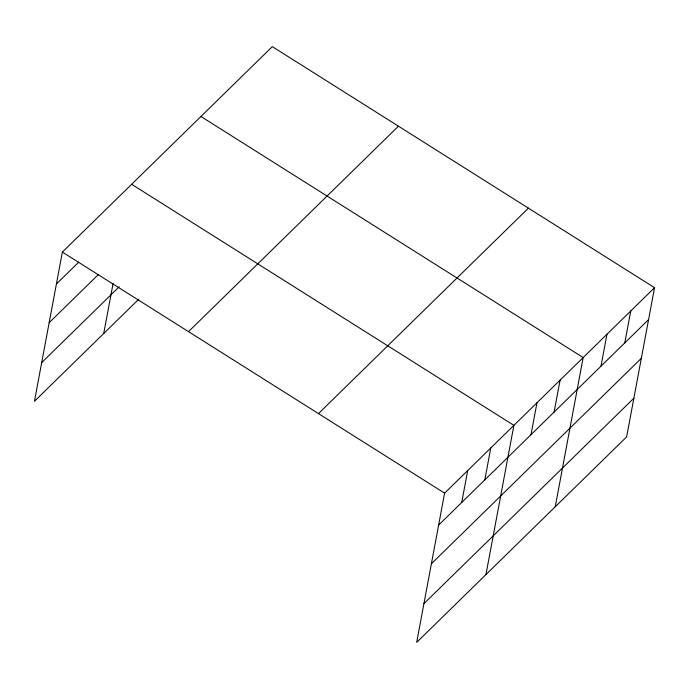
<?xml version="1.0" encoding="UTF-8"?>
<svg xmlns="http://www.w3.org/2000/svg" width="689" height="689" viewBox="0 0 689 689"><rect width="100%" height="100%" fill="white"/><g stroke="black" fill="none" stroke-linecap="round" stroke-linejoin="round"><path stroke-width="1.03" d="M654.55 287.701L444.603 493.152L416.681 642.363L626.628 436.912L654.55 287.701L272.319 46.637L62.372 252.088L34.45 401.299L138.747 299.241M103.729 333.502L113.134 283.248M461.725 502.47L467.702 470.553M484.823 479.871L490.792 447.953M485.96 574.566L513.891 425.354L131.659 184.29M531.004 434.673L536.981 402.755M554.102 412.074L560.079 380.156M555.248 506.768L583.17 357.557L200.938 116.493M600.989 366.186L606.966 334.268M624.785 342.907L630.754 310.98M56.403 284.006L78.753 262.139M49.16 322.71L98.329 274.601M41.693 362.595L119.171 286.779M188.51 331.633L398.457 126.19M318.473 413.598L528.411 208.147M438.635 525.07L648.573 319.618M431.392 563.774L641.33 358.323M423.924 603.659L633.871 398.208M62.372 252.088L444.603 493.152"/></g></svg>
